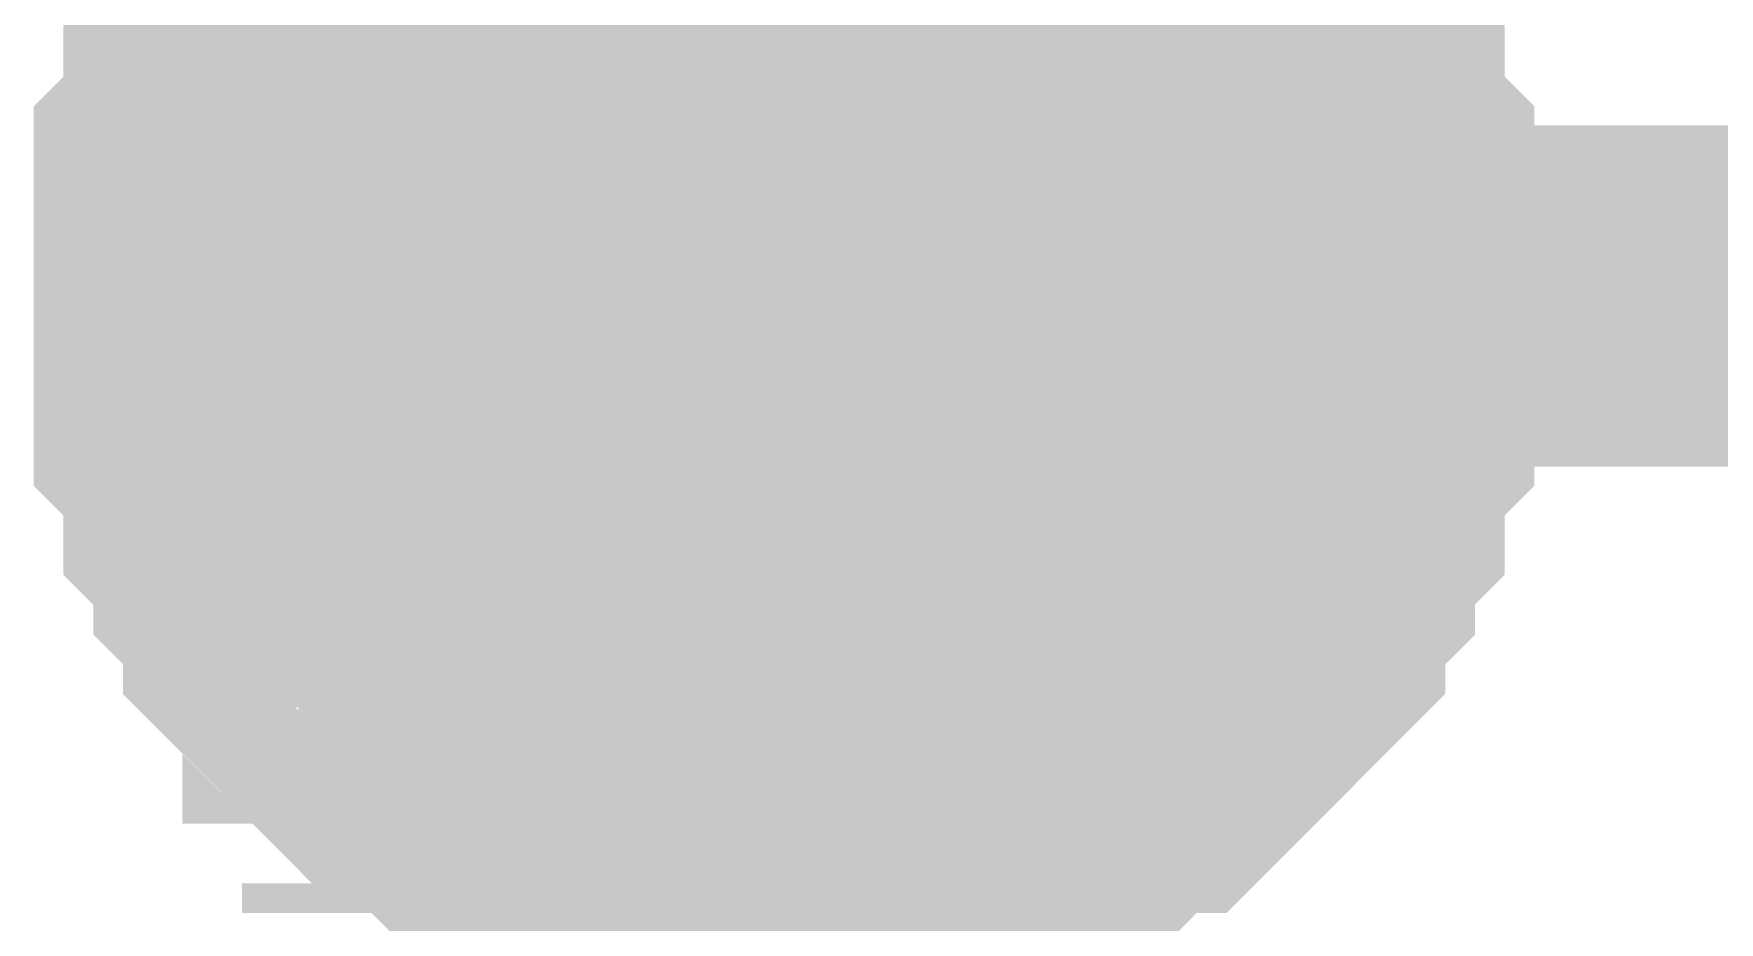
# Model space of a CAD drawing. Header units: inches. Extents: x 0 to 841, y 0 to 594.
# Drawn here: x 781.846 to 783.328, y 461.935 to 462.715 of the extents above; entities that cross this region are included whole.
import ezdxf

# ---------------------------------------------------------------- set-up
doc = ezdxf.new("R2010")
doc.units = ezdxf.units.IN
doc.layers.add('Sheet', color=255, linetype='Continuous')

msp = doc.modelspace()

# ---------------------------------------------------------------- linework, layer by layer
at = {"layer": 'Sheet'}
for points in [[(782.5188, 452.4769, 0.2997, 0.2997, 0), (782.5188, 452.4769, 0.2997, 0.2997, 0), (782.5188, 462.4849, 0.2997, 0.2997, 0), (782.5188, 467.4758, 0.2997, 0.2997, 0), (782.5188, 472.4929, 0.2997, 0.2997, 0), (782.5188, 477.4838, 0.2997, 0.2997, 0), (790.0184, 477.4838, 0.2997, 0.2997, 0)], [(781.9962, 462.4849, 0.2997, 0.2997, 0), (781.9962, 462.511, 0.2997, 0.2997, 0), (781.9962, 462.5371, 0.2997, 0.2997, 0), (781.9962, 462.5633, 0.2997, 0.2997, 0), (781.9962, 462.5894, 0.2997, 0.2997, 0), (782.0223, 462.6155, 0.2997, 0.2997, 0), (782.0223, 462.6417, 0.2997, 0.2997, 0), (782.0223, 462.6678, 0.2997, 0.2997, 0), (782.0485, 462.6939, 0.2997, 0.2997, 0), (782.0485, 462.6939, 0.2997, 0.2997, 0), (782.0485, 462.72, 0.2997, 0.2997, 0), (782.0746, 462.7462, 0.2997, 0.2997, 0), (782.0746, 462.7723, 0.2997, 0.2997, 0), (782.1007, 462.7984, 0.2997, 0.2997, 0), (782.1269, 462.7984, 0.2997, 0.2997, 0), (782.1269, 462.8246, 0.2997, 0.2997, 0), (782.153, 462.8507, 0.2997, 0.2997, 0), (782.1791, 462.8507, 0.2997, 0.2997, 0), (782.1791, 462.8768, 0.2997, 0.2997, 0)], [(781.9962, 462.4849, 0.2997, 0.2997, 0), (781.9962, 462.511, 0.2997, 0.2997, 0), (781.9962, 462.5371, 0.2997, 0.2997, 0), (781.9962, 462.5633, 0.2997, 0.2997, 0), (781.9962, 462.5894, 0.2997, 0.2997, 0), (782.0223, 462.6155, 0.2997, 0.2997, 0), (782.0223, 462.6417, 0.2997, 0.2997, 0), (782.0223, 462.6678, 0.2997, 0.2997, 0), (782.0485, 462.6939, 0.2997, 0.2997, 0), (782.0485, 462.6939, 0.2997, 0.2997, 0), (782.0485, 462.72, 0.2997, 0.2997, 0), (782.0746, 462.7462, 0.2997, 0.2997, 0), (782.0746, 462.7723, 0.2997, 0.2997, 0), (782.1007, 462.7984, 0.2997, 0.2997, 0), (782.1269, 462.7984, 0.2997, 0.2997, 0), (782.1269, 462.8246, 0.2997, 0.2997, 0), (782.153, 462.8507, 0.2997, 0.2997, 0), (782.1791, 462.8507, 0.2997, 0.2997, 0), (782.1791, 462.8768, 0.2997, 0.2997, 0)], [(781.9962, 462.4849, 0.2997, 0.2997, 0), (781.9962, 462.511, 0.2997, 0.2997, 0), (781.9962, 462.5371, 0.2997, 0.2997, 0), (781.9962, 462.5633, 0.2997, 0.2997, 0), (781.9962, 462.5894, 0.2997, 0.2997, 0), (782.0223, 462.6155, 0.2997, 0.2997, 0), (782.0223, 462.6417, 0.2997, 0.2997, 0), (782.0223, 462.6678, 0.2997, 0.2997, 0), (782.0485, 462.6939, 0.2997, 0.2997, 0), (782.0485, 462.6939, 0.2997, 0.2997, 0), (782.0485, 462.72, 0.2997, 0.2997, 0), (782.0746, 462.7462, 0.2997, 0.2997, 0), (782.0746, 462.7723, 0.2997, 0.2997, 0), (782.1007, 462.7984, 0.2997, 0.2997, 0), (782.1269, 462.7984, 0.2997, 0.2997, 0), (782.1269, 462.8246, 0.2997, 0.2997, 0), (782.153, 462.8507, 0.2997, 0.2997, 0), (782.1791, 462.8507, 0.2997, 0.2997, 0), (782.1791, 462.8768, 0.2997, 0.2997, 0)], [(781.9962, 462.4849, 0.2997, 0.2997, 0), (781.9962, 462.511, 0.2997, 0.2997, 0), (781.9962, 462.5371, 0.2997, 0.2997, 0), (781.9962, 462.5633, 0.2997, 0.2997, 0), (781.9962, 462.5894, 0.2997, 0.2997, 0), (782.0223, 462.6155, 0.2997, 0.2997, 0), (782.0223, 462.6417, 0.2997, 0.2997, 0), (782.0223, 462.6678, 0.2997, 0.2997, 0), (782.0485, 462.6939, 0.2997, 0.2997, 0), (782.0485, 462.6939, 0.2997, 0.2997, 0), (782.0485, 462.72, 0.2997, 0.2997, 0), (782.0746, 462.7462, 0.2997, 0.2997, 0), (782.0746, 462.7723, 0.2997, 0.2997, 0), (782.1007, 462.7984, 0.2997, 0.2997, 0), (782.1269, 462.7984, 0.2997, 0.2997, 0), (782.1269, 462.8246, 0.2997, 0.2997, 0), (782.153, 462.8507, 0.2997, 0.2997, 0), (782.1791, 462.8507, 0.2997, 0.2997, 0), (782.1791, 462.8768, 0.2997, 0.2997, 0)], [(782.8324, 462.8768, 0.2997, 0.2997, 0), (782.8585, 462.8507, 0.2997, 0.2997, 0), (782.8585, 462.8507, 0.2997, 0.2997, 0), (782.8847, 462.8246, 0.2997, 0.2997, 0), (782.9108, 462.7984, 0.2997, 0.2997, 0), (782.9108, 462.7984, 0.2997, 0.2997, 0), (782.9369, 462.7723, 0.2997, 0.2997, 0), (782.9369, 462.7462, 0.2997, 0.2997, 0), (782.9631, 462.72, 0.2997, 0.2997, 0), (782.9631, 462.6939, 0.2997, 0.2997, 0), (782.9631, 462.6939, 0.2997, 0.2997, 0), (782.9892, 462.6678, 0.2997, 0.2997, 0), (782.9892, 462.6417, 0.2997, 0.2997, 0), (782.9892, 462.6155, 0.2997, 0.2997, 0), (783.0153, 462.5894, 0.2997, 0.2997, 0), (783.0153, 462.5633, 0.2997, 0.2997, 0), (783.0153, 462.5371, 0.2997, 0.2997, 0), (783.0153, 462.511, 0.2997, 0.2997, 0), (783.0153, 462.4849, 0.2997, 0.2997, 0)], [(782.8324, 462.8768, 0.2997, 0.2997, 0), (782.8585, 462.8507, 0.2997, 0.2997, 0), (782.8585, 462.8507, 0.2997, 0.2997, 0), (782.8847, 462.8246, 0.2997, 0.2997, 0), (782.9108, 462.7984, 0.2997, 0.2997, 0), (782.9108, 462.7984, 0.2997, 0.2997, 0), (782.9369, 462.7723, 0.2997, 0.2997, 0), (782.9369, 462.7462, 0.2997, 0.2997, 0), (782.9631, 462.72, 0.2997, 0.2997, 0), (782.9631, 462.6939, 0.2997, 0.2997, 0), (782.9631, 462.6939, 0.2997, 0.2997, 0), (782.9892, 462.6678, 0.2997, 0.2997, 0), (782.9892, 462.6417, 0.2997, 0.2997, 0), (782.9892, 462.6155, 0.2997, 0.2997, 0), (783.0153, 462.5894, 0.2997, 0.2997, 0), (783.0153, 462.5633, 0.2997, 0.2997, 0), (783.0153, 462.5371, 0.2997, 0.2997, 0), (783.0153, 462.511, 0.2997, 0.2997, 0), (783.0153, 462.4849, 0.2997, 0.2997, 0)], [(782.8324, 462.8768, 0.2997, 0.2997, 0), (782.8585, 462.8507, 0.2997, 0.2997, 0), (782.8585, 462.8507, 0.2997, 0.2997, 0), (782.8847, 462.8246, 0.2997, 0.2997, 0), (782.9108, 462.7984, 0.2997, 0.2997, 0), (782.9108, 462.7984, 0.2997, 0.2997, 0), (782.9369, 462.7723, 0.2997, 0.2997, 0), (782.9369, 462.7462, 0.2997, 0.2997, 0), (782.9631, 462.72, 0.2997, 0.2997, 0), (782.9631, 462.6939, 0.2997, 0.2997, 0), (782.9631, 462.6939, 0.2997, 0.2997, 0), (782.9892, 462.6678, 0.2997, 0.2997, 0), (782.9892, 462.6417, 0.2997, 0.2997, 0), (782.9892, 462.6155, 0.2997, 0.2997, 0), (783.0153, 462.5894, 0.2997, 0.2997, 0), (783.0153, 462.5633, 0.2997, 0.2997, 0), (783.0153, 462.5371, 0.2997, 0.2997, 0), (783.0153, 462.511, 0.2997, 0.2997, 0), (783.0153, 462.4849, 0.2997, 0.2997, 0)], [(782.8324, 462.8768, 0.2997, 0.2997, 0), (782.8585, 462.8507, 0.2997, 0.2997, 0), (782.8585, 462.8507, 0.2997, 0.2997, 0), (782.8847, 462.8246, 0.2997, 0.2997, 0), (782.9108, 462.7984, 0.2997, 0.2997, 0), (782.9108, 462.7984, 0.2997, 0.2997, 0), (782.9369, 462.7723, 0.2997, 0.2997, 0), (782.9369, 462.7462, 0.2997, 0.2997, 0), (782.9631, 462.72, 0.2997, 0.2997, 0), (782.9631, 462.6939, 0.2997, 0.2997, 0), (782.9631, 462.6939, 0.2997, 0.2997, 0), (782.9892, 462.6678, 0.2997, 0.2997, 0), (782.9892, 462.6417, 0.2997, 0.2997, 0), (782.9892, 462.6155, 0.2997, 0.2997, 0), (783.0153, 462.5894, 0.2997, 0.2997, 0), (783.0153, 462.5633, 0.2997, 0.2997, 0), (783.0153, 462.5371, 0.2997, 0.2997, 0), (783.0153, 462.511, 0.2997, 0.2997, 0), (783.0153, 462.4849, 0.2997, 0.2997, 0)], [(781.9962, 462.4849, 0.0991, 0.0991, 0), (781.9962, 462.511, 0.0991, 0.0991, 0), (781.9962, 462.5371, 0.0991, 0.0991, 0), (781.9962, 462.5633, 0.0991, 0.0991, 0), (781.9962, 462.5894, 0.0991, 0.0991, 0), (782.0223, 462.6155, 0.0991, 0.0991, 0), (782.0223, 462.6417, 0.0991, 0.0991, 0), (782.0223, 462.6678, 0.0991, 0.0991, 0), (782.0485, 462.6939, 0.0991, 0.0991, 0), (782.0485, 462.6939, 0.0991, 0.0991, 0), (782.0485, 462.72, 0.0991, 0.0991, 0), (782.0746, 462.7462, 0.0991, 0.0991, 0), (782.0746, 462.7723, 0.0991, 0.0991, 0)], [(781.9962, 462.4849, 0.0991, 0.0991, 0), (781.9962, 462.511, 0.0991, 0.0991, 0), (781.9962, 462.5371, 0.0991, 0.0991, 0), (781.9962, 462.5633, 0.0991, 0.0991, 0), (781.9962, 462.5894, 0.0991, 0.0991, 0), (782.0223, 462.6155, 0.0991, 0.0991, 0), (782.0223, 462.6417, 0.0991, 0.0991, 0), (782.0223, 462.6678, 0.0991, 0.0991, 0), (782.0485, 462.6939, 0.0991, 0.0991, 0), (782.0485, 462.6939, 0.0991, 0.0991, 0), (782.0485, 462.72, 0.0991, 0.0991, 0), (782.0746, 462.7462, 0.0991, 0.0991, 0), (782.0746, 462.7723, 0.0991, 0.0991, 0)], [(781.9962, 462.4849, 0.0991, 0.0991, 0), (781.9962, 462.511, 0.0991, 0.0991, 0), (781.9962, 462.5371, 0.0991, 0.0991, 0), (781.9962, 462.5633, 0.0991, 0.0991, 0), (781.9962, 462.5894, 0.0991, 0.0991, 0), (782.0223, 462.6155, 0.0991, 0.0991, 0), (782.0223, 462.6417, 0.0991, 0.0991, 0), (782.0223, 462.6678, 0.0991, 0.0991, 0), (782.0485, 462.6939, 0.0991, 0.0991, 0), (782.0485, 462.6939, 0.0991, 0.0991, 0), (782.0485, 462.72, 0.0991, 0.0991, 0), (782.0746, 462.7462, 0.0991, 0.0991, 0), (782.0746, 462.7723, 0.0991, 0.0991, 0)], [(781.9962, 462.4849, 0.0991, 0.0991, 0), (781.9962, 462.511, 0.0991, 0.0991, 0), (781.9962, 462.5371, 0.0991, 0.0991, 0), (781.9962, 462.5633, 0.0991, 0.0991, 0), (781.9962, 462.5894, 0.0991, 0.0991, 0), (782.0223, 462.6155, 0.0991, 0.0991, 0), (782.0223, 462.6417, 0.0991, 0.0991, 0), (782.0223, 462.6678, 0.0991, 0.0991, 0), (782.0485, 462.6939, 0.0991, 0.0991, 0), (782.0485, 462.6939, 0.0991, 0.0991, 0), (782.0485, 462.72, 0.0991, 0.0991, 0), (782.0746, 462.7462, 0.0991, 0.0991, 0), (782.0746, 462.7723, 0.0991, 0.0991, 0)], [(782.9369, 462.7723, 0.0991, 0.0991, 0), (782.9369, 462.7462, 0.0991, 0.0991, 0), (782.9631, 462.72, 0.0991, 0.0991, 0), (782.9631, 462.6939, 0.0991, 0.0991, 0), (782.9631, 462.6939, 0.0991, 0.0991, 0), (782.9892, 462.6678, 0.0991, 0.0991, 0), (782.9892, 462.6417, 0.0991, 0.0991, 0), (782.9892, 462.6155, 0.0991, 0.0991, 0), (783.0153, 462.5894, 0.0991, 0.0991, 0), (783.0153, 462.5633, 0.0991, 0.0991, 0), (783.0153, 462.5371, 0.0991, 0.0991, 0), (783.0153, 462.511, 0.0991, 0.0991, 0), (783.0153, 462.4849, 0.0991, 0.0991, 0)], [(782.9369, 462.7723, 0.0991, 0.0991, 0), (782.9369, 462.7462, 0.0991, 0.0991, 0), (782.9631, 462.72, 0.0991, 0.0991, 0), (782.9631, 462.6939, 0.0991, 0.0991, 0), (782.9631, 462.6939, 0.0991, 0.0991, 0), (782.9892, 462.6678, 0.0991, 0.0991, 0), (782.9892, 462.6417, 0.0991, 0.0991, 0), (782.9892, 462.6155, 0.0991, 0.0991, 0), (783.0153, 462.5894, 0.0991, 0.0991, 0), (783.0153, 462.5633, 0.0991, 0.0991, 0), (783.0153, 462.5371, 0.0991, 0.0991, 0), (783.0153, 462.511, 0.0991, 0.0991, 0), (783.0153, 462.4849, 0.0991, 0.0991, 0)], [(782.9369, 462.7723, 0.0991, 0.0991, 0), (782.9369, 462.7462, 0.0991, 0.0991, 0), (782.9631, 462.72, 0.0991, 0.0991, 0), (782.9631, 462.6939, 0.0991, 0.0991, 0), (782.9631, 462.6939, 0.0991, 0.0991, 0), (782.9892, 462.6678, 0.0991, 0.0991, 0), (782.9892, 462.6417, 0.0991, 0.0991, 0), (782.9892, 462.6155, 0.0991, 0.0991, 0), (783.0153, 462.5894, 0.0991, 0.0991, 0), (783.0153, 462.5633, 0.0991, 0.0991, 0), (783.0153, 462.5371, 0.0991, 0.0991, 0), (783.0153, 462.511, 0.0991, 0.0991, 0), (783.0153, 462.4849, 0.0991, 0.0991, 0)], [(782.9369, 462.7723, 0.0991, 0.0991, 0), (782.9369, 462.7462, 0.0991, 0.0991, 0), (782.9631, 462.72, 0.0991, 0.0991, 0), (782.9631, 462.6939, 0.0991, 0.0991, 0), (782.9631, 462.6939, 0.0991, 0.0991, 0), (782.9892, 462.6678, 0.0991, 0.0991, 0), (782.9892, 462.6417, 0.0991, 0.0991, 0), (782.9892, 462.6155, 0.0991, 0.0991, 0), (783.0153, 462.5894, 0.0991, 0.0991, 0), (783.0153, 462.5633, 0.0991, 0.0991, 0), (783.0153, 462.5371, 0.0991, 0.0991, 0), (783.0153, 462.511, 0.0991, 0.0991, 0), (783.0153, 462.4849, 0.0991, 0.0991, 0)], [(782.5188, 461.9884, 0.2997, 0.2997, 0), (782.4927, 461.9884, 0.2997, 0.2997, 0), (782.4666, 461.9884, 0.2997, 0.2997, 0), (782.4404, 461.9884, 0.2997, 0.2997, 0), (782.4143, 461.9884, 0.2997, 0.2997, 0), (782.3882, 462.0145, 0.2997, 0.2997, 0), (782.362, 462.0145, 0.2997, 0.2997, 0), (782.3359, 462.0145, 0.2997, 0.2997, 0), (782.3098, 462.0145, 0.2997, 0.2997, 0), (782.2836, 462.0406, 0.2997, 0.2997, 0), (782.2575, 462.0406, 0.2997, 0.2997, 0), (782.2575, 462.0668, 0.2997, 0.2997, 0), (782.2314, 462.0668, 0.2997, 0.2997, 0), (782.2053, 462.0929, 0.2997, 0.2997, 0), (782.1791, 462.0929, 0.2997, 0.2997, 0), (782.1791, 462.119, 0.2997, 0.2997, 0), (782.153, 462.119, 0.2997, 0.2997, 0), (782.1269, 462.1452, 0.2997, 0.2997, 0), (782.1269, 462.1713, 0.2997, 0.2997, 0), (782.1007, 462.1713, 0.2997, 0.2997, 0), (782.0746, 462.1974, 0.2997, 0.2997, 0), (782.0746, 462.2236, 0.2997, 0.2997, 0), (782.0485, 462.2497, 0.2997, 0.2997, 0), (782.0485, 462.2758, 0.2997, 0.2997, 0), (782.0485, 462.2758, 0.2997, 0.2997, 0), (782.0223, 462.302, 0.2997, 0.2997, 0), (782.0223, 462.3281, 0.2997, 0.2997, 0), (782.0223, 462.3542, 0.2997, 0.2997, 0), (781.9962, 462.3803, 0.2997, 0.2997, 0), (781.9962, 462.4065, 0.2997, 0.2997, 0), (781.9962, 462.4326, 0.2997, 0.2997, 0), (781.9962, 462.4587, 0.2997, 0.2997, 0), (781.9962, 462.4849, 0.2997, 0.2997, 0)], [(781.9962, 462.4849, 0.2997, 0.2997, 0), (781.9962, 462.4849, 0.2997, 0.2997, 0)], [(782.5188, 461.9884, 0.2997, 0.2997, 0), (782.4927, 461.9884, 0.2997, 0.2997, 0), (782.4666, 461.9884, 0.2997, 0.2997, 0), (782.4404, 461.9884, 0.2997, 0.2997, 0), (782.4143, 461.9884, 0.2997, 0.2997, 0), (782.3882, 462.0145, 0.2997, 0.2997, 0), (782.362, 462.0145, 0.2997, 0.2997, 0), (782.3359, 462.0145, 0.2997, 0.2997, 0), (782.3098, 462.0145, 0.2997, 0.2997, 0), (782.2836, 462.0406, 0.2997, 0.2997, 0), (782.2575, 462.0406, 0.2997, 0.2997, 0), (782.2575, 462.0668, 0.2997, 0.2997, 0), (782.2314, 462.0668, 0.2997, 0.2997, 0), (782.2053, 462.0929, 0.2997, 0.2997, 0), (782.1791, 462.0929, 0.2997, 0.2997, 0), (782.1791, 462.119, 0.2997, 0.2997, 0), (782.153, 462.119, 0.2997, 0.2997, 0), (782.1269, 462.1452, 0.2997, 0.2997, 0), (782.1269, 462.1713, 0.2997, 0.2997, 0), (782.1007, 462.1713, 0.2997, 0.2997, 0), (782.0746, 462.1974, 0.2997, 0.2997, 0), (782.0746, 462.2236, 0.2997, 0.2997, 0), (782.0485, 462.2497, 0.2997, 0.2997, 0), (782.0485, 462.2758, 0.2997, 0.2997, 0), (782.0485, 462.2758, 0.2997, 0.2997, 0), (782.0223, 462.302, 0.2997, 0.2997, 0), (782.0223, 462.3281, 0.2997, 0.2997, 0), (782.0223, 462.3542, 0.2997, 0.2997, 0), (781.9962, 462.3803, 0.2997, 0.2997, 0), (781.9962, 462.4065, 0.2997, 0.2997, 0), (781.9962, 462.4326, 0.2997, 0.2997, 0), (781.9962, 462.4587, 0.2997, 0.2997, 0), (781.9962, 462.4849, 0.2997, 0.2997, 0)], [(781.9962, 462.4849, 0.2997, 0.2997, 0), (781.9962, 462.4849, 0.2997, 0.2997, 0)], [(782.5188, 461.9884, 0.2997, 0.2997, 0), (782.4927, 461.9884, 0.2997, 0.2997, 0), (782.4666, 461.9884, 0.2997, 0.2997, 0), (782.4404, 461.9884, 0.2997, 0.2997, 0), (782.4143, 461.9884, 0.2997, 0.2997, 0), (782.3882, 462.0145, 0.2997, 0.2997, 0), (782.362, 462.0145, 0.2997, 0.2997, 0), (782.3359, 462.0145, 0.2997, 0.2997, 0), (782.3098, 462.0145, 0.2997, 0.2997, 0), (782.2836, 462.0406, 0.2997, 0.2997, 0), (782.2575, 462.0406, 0.2997, 0.2997, 0), (782.2575, 462.0668, 0.2997, 0.2997, 0), (782.2314, 462.0668, 0.2997, 0.2997, 0), (782.2053, 462.0929, 0.2997, 0.2997, 0), (782.1791, 462.0929, 0.2997, 0.2997, 0), (782.1791, 462.119, 0.2997, 0.2997, 0), (782.153, 462.119, 0.2997, 0.2997, 0), (782.1269, 462.1452, 0.2997, 0.2997, 0), (782.1269, 462.1713, 0.2997, 0.2997, 0), (782.1007, 462.1713, 0.2997, 0.2997, 0), (782.0746, 462.1974, 0.2997, 0.2997, 0), (782.0746, 462.2236, 0.2997, 0.2997, 0), (782.0485, 462.2497, 0.2997, 0.2997, 0), (782.0485, 462.2758, 0.2997, 0.2997, 0), (782.0485, 462.2758, 0.2997, 0.2997, 0), (782.0223, 462.302, 0.2997, 0.2997, 0), (782.0223, 462.3281, 0.2997, 0.2997, 0), (782.0223, 462.3542, 0.2997, 0.2997, 0), (781.9962, 462.3803, 0.2997, 0.2997, 0), (781.9962, 462.4065, 0.2997, 0.2997, 0), (781.9962, 462.4326, 0.2997, 0.2997, 0), (781.9962, 462.4587, 0.2997, 0.2997, 0), (781.9962, 462.4849, 0.2997, 0.2997, 0)], [(781.9962, 462.4849, 0.2997, 0.2997, 0), (781.9962, 462.4849, 0.2997, 0.2997, 0)], [(782.5188, 461.9884, 0.2997, 0.2997, 0), (782.4927, 461.9884, 0.2997, 0.2997, 0), (782.4666, 461.9884, 0.2997, 0.2997, 0), (782.4404, 461.9884, 0.2997, 0.2997, 0), (782.4143, 461.9884, 0.2997, 0.2997, 0), (782.3882, 462.0145, 0.2997, 0.2997, 0), (782.362, 462.0145, 0.2997, 0.2997, 0), (782.3359, 462.0145, 0.2997, 0.2997, 0), (782.3098, 462.0145, 0.2997, 0.2997, 0), (782.2836, 462.0406, 0.2997, 0.2997, 0), (782.2575, 462.0406, 0.2997, 0.2997, 0), (782.2575, 462.0668, 0.2997, 0.2997, 0), (782.2314, 462.0668, 0.2997, 0.2997, 0), (782.2053, 462.0929, 0.2997, 0.2997, 0), (782.1791, 462.0929, 0.2997, 0.2997, 0), (782.1791, 462.119, 0.2997, 0.2997, 0), (782.153, 462.119, 0.2997, 0.2997, 0), (782.1269, 462.1452, 0.2997, 0.2997, 0), (782.1269, 462.1713, 0.2997, 0.2997, 0), (782.1007, 462.1713, 0.2997, 0.2997, 0), (782.0746, 462.1974, 0.2997, 0.2997, 0), (782.0746, 462.2236, 0.2997, 0.2997, 0), (782.0485, 462.2497, 0.2997, 0.2997, 0), (782.0485, 462.2758, 0.2997, 0.2997, 0), (782.0485, 462.2758, 0.2997, 0.2997, 0), (782.0223, 462.302, 0.2997, 0.2997, 0), (782.0223, 462.3281, 0.2997, 0.2997, 0), (782.0223, 462.3542, 0.2997, 0.2997, 0), (781.9962, 462.3803, 0.2997, 0.2997, 0), (781.9962, 462.4065, 0.2997, 0.2997, 0), (781.9962, 462.4326, 0.2997, 0.2997, 0), (781.9962, 462.4587, 0.2997, 0.2997, 0), (781.9962, 462.4849, 0.2997, 0.2997, 0)], [(781.9962, 462.4849, 0.2997, 0.2997, 0), (781.9962, 462.4849, 0.2997, 0.2997, 0)], [(790.0184, 462.4849, 0.2997, 0.2997, 0), (782.5188, 462.4849, 0.2997, 0.2997, 0)], [(783.0153, 462.4849, 0.2997, 0.2997, 0), (783.0153, 462.4587, 0.2997, 0.2997, 0), (783.0153, 462.4326, 0.2997, 0.2997, 0), (783.0153, 462.4065, 0.2997, 0.2997, 0), (783.0153, 462.3803, 0.2997, 0.2997, 0), (782.9892, 462.3542, 0.2997, 0.2997, 0), (782.9892, 462.3281, 0.2997, 0.2997, 0), (782.9892, 462.302, 0.2997, 0.2997, 0), (782.9631, 462.2758, 0.2997, 0.2997, 0), (782.9631, 462.2758, 0.2997, 0.2997, 0), (782.9631, 462.2497, 0.2997, 0.2997, 0), (782.9369, 462.2236, 0.2997, 0.2997, 0), (782.9369, 462.1974, 0.2997, 0.2997, 0), (782.9108, 462.1713, 0.2997, 0.2997, 0), (782.9108, 462.1713, 0.2997, 0.2997, 0), (782.8847, 462.1452, 0.2997, 0.2997, 0), (782.8585, 462.119, 0.2997, 0.2997, 0), (782.8585, 462.119, 0.2997, 0.2997, 0), (782.8324, 462.0929, 0.2997, 0.2997, 0), (782.8063, 462.0929, 0.2997, 0.2997, 0), (782.7801, 462.0668, 0.2997, 0.2997, 0), (782.7801, 462.0668, 0.2997, 0.2997, 0), (782.754, 462.0406, 0.2997, 0.2997, 0), (782.7279, 462.0406, 0.2997, 0.2997, 0), (782.7017, 462.0145, 0.2997, 0.2997, 0), (782.6756, 462.0145, 0.2997, 0.2997, 0), (782.6495, 462.0145, 0.2997, 0.2997, 0), (782.6495, 462.0145, 0.2997, 0.2997, 0), (782.6234, 461.9884, 0.2997, 0.2997, 0), (782.5972, 461.9884, 0.2997, 0.2997, 0), (782.5711, 461.9884, 0.2997, 0.2997, 0), (782.545, 461.9884, 0.2997, 0.2997, 0), (782.5188, 461.9884, 0.2997, 0.2997, 0)], [(783.0153, 462.4849, 0.2997, 0.2997, 0), (783.0153, 462.4587, 0.2997, 0.2997, 0), (783.0153, 462.4326, 0.2997, 0.2997, 0), (783.0153, 462.4065, 0.2997, 0.2997, 0), (783.0153, 462.3803, 0.2997, 0.2997, 0), (782.9892, 462.3542, 0.2997, 0.2997, 0), (782.9892, 462.3281, 0.2997, 0.2997, 0), (782.9892, 462.302, 0.2997, 0.2997, 0), (782.9631, 462.2758, 0.2997, 0.2997, 0), (782.9631, 462.2758, 0.2997, 0.2997, 0), (782.9631, 462.2497, 0.2997, 0.2997, 0), (782.9369, 462.2236, 0.2997, 0.2997, 0), (782.9369, 462.1974, 0.2997, 0.2997, 0), (782.9108, 462.1713, 0.2997, 0.2997, 0), (782.9108, 462.1713, 0.2997, 0.2997, 0), (782.8847, 462.1452, 0.2997, 0.2997, 0), (782.8585, 462.119, 0.2997, 0.2997, 0), (782.8585, 462.119, 0.2997, 0.2997, 0), (782.8324, 462.0929, 0.2997, 0.2997, 0), (782.8063, 462.0929, 0.2997, 0.2997, 0), (782.7801, 462.0668, 0.2997, 0.2997, 0), (782.7801, 462.0668, 0.2997, 0.2997, 0), (782.754, 462.0406, 0.2997, 0.2997, 0), (782.7279, 462.0406, 0.2997, 0.2997, 0), (782.7017, 462.0145, 0.2997, 0.2997, 0), (782.6756, 462.0145, 0.2997, 0.2997, 0), (782.6495, 462.0145, 0.2997, 0.2997, 0), (782.6495, 462.0145, 0.2997, 0.2997, 0), (782.6234, 461.9884, 0.2997, 0.2997, 0), (782.5972, 461.9884, 0.2997, 0.2997, 0), (782.5711, 461.9884, 0.2997, 0.2997, 0), (782.545, 461.9884, 0.2997, 0.2997, 0), (782.5188, 461.9884, 0.2997, 0.2997, 0)], [(783.0153, 462.4849, 0.2997, 0.2997, 0), (783.0153, 462.4587, 0.2997, 0.2997, 0), (783.0153, 462.4326, 0.2997, 0.2997, 0), (783.0153, 462.4065, 0.2997, 0.2997, 0), (783.0153, 462.3803, 0.2997, 0.2997, 0), (782.9892, 462.3542, 0.2997, 0.2997, 0), (782.9892, 462.3281, 0.2997, 0.2997, 0), (782.9892, 462.302, 0.2997, 0.2997, 0), (782.9631, 462.2758, 0.2997, 0.2997, 0), (782.9631, 462.2758, 0.2997, 0.2997, 0), (782.9631, 462.2497, 0.2997, 0.2997, 0), (782.9369, 462.2236, 0.2997, 0.2997, 0), (782.9369, 462.1974, 0.2997, 0.2997, 0), (782.9108, 462.1713, 0.2997, 0.2997, 0), (782.9108, 462.1713, 0.2997, 0.2997, 0), (782.8847, 462.1452, 0.2997, 0.2997, 0), (782.8585, 462.119, 0.2997, 0.2997, 0), (782.8585, 462.119, 0.2997, 0.2997, 0), (782.8324, 462.0929, 0.2997, 0.2997, 0), (782.8063, 462.0929, 0.2997, 0.2997, 0), (782.7801, 462.0668, 0.2997, 0.2997, 0), (782.7801, 462.0668, 0.2997, 0.2997, 0), (782.754, 462.0406, 0.2997, 0.2997, 0), (782.7279, 462.0406, 0.2997, 0.2997, 0), (782.7017, 462.0145, 0.2997, 0.2997, 0), (782.6756, 462.0145, 0.2997, 0.2997, 0), (782.6495, 462.0145, 0.2997, 0.2997, 0), (782.6495, 462.0145, 0.2997, 0.2997, 0), (782.6234, 461.9884, 0.2997, 0.2997, 0), (782.5972, 461.9884, 0.2997, 0.2997, 0), (782.5711, 461.9884, 0.2997, 0.2997, 0), (782.545, 461.9884, 0.2997, 0.2997, 0), (782.5188, 461.9884, 0.2997, 0.2997, 0)], [(783.0153, 462.4849, 0.2997, 0.2997, 0), (783.0153, 462.4587, 0.2997, 0.2997, 0), (783.0153, 462.4326, 0.2997, 0.2997, 0), (783.0153, 462.4065, 0.2997, 0.2997, 0), (783.0153, 462.3803, 0.2997, 0.2997, 0), (782.9892, 462.3542, 0.2997, 0.2997, 0), (782.9892, 462.3281, 0.2997, 0.2997, 0), (782.9892, 462.302, 0.2997, 0.2997, 0), (782.9631, 462.2758, 0.2997, 0.2997, 0), (782.9631, 462.2758, 0.2997, 0.2997, 0), (782.9631, 462.2497, 0.2997, 0.2997, 0), (782.9369, 462.2236, 0.2997, 0.2997, 0), (782.9369, 462.1974, 0.2997, 0.2997, 0), (782.9108, 462.1713, 0.2997, 0.2997, 0), (782.9108, 462.1713, 0.2997, 0.2997, 0), (782.8847, 462.1452, 0.2997, 0.2997, 0), (782.8585, 462.119, 0.2997, 0.2997, 0), (782.8585, 462.119, 0.2997, 0.2997, 0), (782.8324, 462.0929, 0.2997, 0.2997, 0), (782.8063, 462.0929, 0.2997, 0.2997, 0), (782.7801, 462.0668, 0.2997, 0.2997, 0), (782.7801, 462.0668, 0.2997, 0.2997, 0), (782.754, 462.0406, 0.2997, 0.2997, 0), (782.7279, 462.0406, 0.2997, 0.2997, 0), (782.7017, 462.0145, 0.2997, 0.2997, 0), (782.6756, 462.0145, 0.2997, 0.2997, 0), (782.6495, 462.0145, 0.2997, 0.2997, 0), (782.6495, 462.0145, 0.2997, 0.2997, 0), (782.6234, 461.9884, 0.2997, 0.2997, 0), (782.5972, 461.9884, 0.2997, 0.2997, 0), (782.5711, 461.9884, 0.2997, 0.2997, 0), (782.545, 461.9884, 0.2997, 0.2997, 0), (782.5188, 461.9884, 0.2997, 0.2997, 0)], [(783.0153, 462.4849, 0.2997, 0.2997, 0), (783.0153, 462.4849, 0.2997, 0.2997, 0), (783.0153, 462.4849, 0.2997, 0.2997, 0), (783.0153, 462.4849, 0.2997, 0.2997, 0), (783.0153, 462.4849, 0.2997, 0.2997, 0), (783.0153, 462.4849, 0.2997, 0.2997, 0), (783.0153, 462.4849, 0.2997, 0.2997, 0), (783.0153, 462.4849, 0.2997, 0.2997, 0), (783.0153, 462.4849, 0.2997, 0.2997, 0), (783.0153, 462.4849, 0.2997, 0.2997, 0), (783.0153, 462.4849, 0.2997, 0.2997, 0), (783.0153, 462.4849, 0.2997, 0.2997, 0), (783.0153, 462.4849, 0.2997, 0.2997, 0), (783.0153, 462.4849, 0.2997, 0.2997, 0), (783.0153, 462.4849, 0.2997, 0.2997, 0), (783.0153, 462.4849, 0.2997, 0.2997, 0), (783.0153, 462.4849, 0.2997, 0.2997, 0), (783.0153, 462.4849, 0.2997, 0.2997, 0), (783.0153, 462.4849, 0.2997, 0.2997, 0), (783.0153, 462.4849, 0.2997, 0.2997, 0), (783.0153, 462.4849, 0.2997, 0.2997, 0), (783.0153, 462.4849, 0.2997, 0.2997, 0), (783.0153, 462.4849, 0.2997, 0.2997, 0), (783.0153, 462.4849, 0.2997, 0.2997, 0), (783.0153, 462.4849, 0.2997, 0.2997, 0), (783.0153, 462.4849, 0.2997, 0.2997, 0), (783.0153, 462.4849, 0.2997, 0.2997, 0), (783.0153, 462.4849, 0.2997, 0.2997, 0), (783.0153, 462.4849, 0.2997, 0.2997, 0), (783.0153, 462.4849, 0.2997, 0.2997, 0), (783.0153, 462.4849, 0.2997, 0.2997, 0), (783.0153, 462.4849, 0.2997, 0.2997, 0), (783.0153, 462.4849, 0.2997, 0.2997, 0)], [(783.0153, 462.4849, 0.2997, 0.2997, 0), (783.0153, 462.4849, 0.2997, 0.2997, 0)], [(783.0153, 462.4849, 0.2997, 0.2997, 0), (783.0153, 462.4849, 0.2997, 0.2997, 0), (783.0153, 462.4849, 0.2997, 0.2997, 0), (783.0153, 462.4849, 0.2997, 0.2997, 0), (783.0153, 462.4849, 0.2997, 0.2997, 0), (783.0153, 462.4849, 0.2997, 0.2997, 0), (783.0153, 462.4849, 0.2997, 0.2997, 0), (783.0153, 462.4849, 0.2997, 0.2997, 0), (783.0153, 462.4849, 0.2997, 0.2997, 0), (783.0153, 462.4849, 0.2997, 0.2997, 0), (783.0153, 462.4849, 0.2997, 0.2997, 0), (783.0153, 462.4849, 0.2997, 0.2997, 0), (783.0153, 462.4849, 0.2997, 0.2997, 0), (783.0153, 462.4849, 0.2997, 0.2997, 0), (783.0153, 462.4849, 0.2997, 0.2997, 0), (783.0153, 462.4849, 0.2997, 0.2997, 0), (783.0153, 462.4849, 0.2997, 0.2997, 0), (783.0153, 462.4849, 0.2997, 0.2997, 0), (783.0153, 462.4849, 0.2997, 0.2997, 0), (783.0153, 462.4849, 0.2997, 0.2997, 0), (783.0153, 462.4849, 0.2997, 0.2997, 0), (783.0153, 462.4849, 0.2997, 0.2997, 0), (783.0153, 462.4849, 0.2997, 0.2997, 0), (783.0153, 462.4849, 0.2997, 0.2997, 0), (783.0153, 462.4849, 0.2997, 0.2997, 0), (783.0153, 462.4849, 0.2997, 0.2997, 0), (783.0153, 462.4849, 0.2997, 0.2997, 0), (783.0153, 462.4849, 0.2997, 0.2997, 0), (783.0153, 462.4849, 0.2997, 0.2997, 0), (783.0153, 462.4849, 0.2997, 0.2997, 0), (783.0153, 462.4849, 0.2997, 0.2997, 0), (783.0153, 462.4849, 0.2997, 0.2997, 0), (783.0153, 462.4849, 0.2997, 0.2997, 0)], [(783.0153, 462.4849, 0.2997, 0.2997, 0), (783.0153, 462.4849, 0.2997, 0.2997, 0)], [(783.0153, 462.4849, 0.2997, 0.2997, 0), (783.0153, 462.4849, 0.2997, 0.2997, 0), (783.0153, 462.4849, 0.2997, 0.2997, 0), (783.0153, 462.4849, 0.2997, 0.2997, 0), (783.0153, 462.4849, 0.2997, 0.2997, 0), (783.0153, 462.4849, 0.2997, 0.2997, 0), (783.0153, 462.4849, 0.2997, 0.2997, 0), (783.0153, 462.4849, 0.2997, 0.2997, 0), (783.0153, 462.4849, 0.2997, 0.2997, 0), (783.0153, 462.4849, 0.2997, 0.2997, 0), (783.0153, 462.4849, 0.2997, 0.2997, 0), (783.0153, 462.4849, 0.2997, 0.2997, 0), (783.0153, 462.4849, 0.2997, 0.2997, 0), (783.0153, 462.4849, 0.2997, 0.2997, 0), (783.0153, 462.4849, 0.2997, 0.2997, 0), (783.0153, 462.4849, 0.2997, 0.2997, 0), (783.0153, 462.4849, 0.2997, 0.2997, 0), (783.0153, 462.4849, 0.2997, 0.2997, 0), (783.0153, 462.4849, 0.2997, 0.2997, 0), (783.0153, 462.4849, 0.2997, 0.2997, 0), (783.0153, 462.4849, 0.2997, 0.2997, 0), (783.0153, 462.4849, 0.2997, 0.2997, 0), (783.0153, 462.4849, 0.2997, 0.2997, 0), (783.0153, 462.4849, 0.2997, 0.2997, 0), (783.0153, 462.4849, 0.2997, 0.2997, 0), (783.0153, 462.4849, 0.2997, 0.2997, 0), (783.0153, 462.4849, 0.2997, 0.2997, 0), (783.0153, 462.4849, 0.2997, 0.2997, 0), (783.0153, 462.4849, 0.2997, 0.2997, 0), (783.0153, 462.4849, 0.2997, 0.2997, 0), (783.0153, 462.4849, 0.2997, 0.2997, 0), (783.0153, 462.4849, 0.2997, 0.2997, 0), (783.0153, 462.4849, 0.2997, 0.2997, 0)], [(783.0153, 462.4849, 0.2997, 0.2997, 0), (783.0153, 462.4849, 0.2997, 0.2997, 0)], [(783.0153, 462.4849, 0.2997, 0.2997, 0), (783.0153, 462.4849, 0.2997, 0.2997, 0), (783.0153, 462.4849, 0.2997, 0.2997, 0), (783.0153, 462.4849, 0.2997, 0.2997, 0), (783.0153, 462.4849, 0.2997, 0.2997, 0), (783.0153, 462.4849, 0.2997, 0.2997, 0), (783.0153, 462.4849, 0.2997, 0.2997, 0), (783.0153, 462.4849, 0.2997, 0.2997, 0), (783.0153, 462.4849, 0.2997, 0.2997, 0), (783.0153, 462.4849, 0.2997, 0.2997, 0), (783.0153, 462.4849, 0.2997, 0.2997, 0), (783.0153, 462.4849, 0.2997, 0.2997, 0), (783.0153, 462.4849, 0.2997, 0.2997, 0), (783.0153, 462.4849, 0.2997, 0.2997, 0), (783.0153, 462.4849, 0.2997, 0.2997, 0), (783.0153, 462.4849, 0.2997, 0.2997, 0), (783.0153, 462.4849, 0.2997, 0.2997, 0), (783.0153, 462.4849, 0.2997, 0.2997, 0), (783.0153, 462.4849, 0.2997, 0.2997, 0), (783.0153, 462.4849, 0.2997, 0.2997, 0), (783.0153, 462.4849, 0.2997, 0.2997, 0), (783.0153, 462.4849, 0.2997, 0.2997, 0), (783.0153, 462.4849, 0.2997, 0.2997, 0), (783.0153, 462.4849, 0.2997, 0.2997, 0), (783.0153, 462.4849, 0.2997, 0.2997, 0), (783.0153, 462.4849, 0.2997, 0.2997, 0), (783.0153, 462.4849, 0.2997, 0.2997, 0), (783.0153, 462.4849, 0.2997, 0.2997, 0), (783.0153, 462.4849, 0.2997, 0.2997, 0), (783.0153, 462.4849, 0.2997, 0.2997, 0), (783.0153, 462.4849, 0.2997, 0.2997, 0), (783.0153, 462.4849, 0.2997, 0.2997, 0), (783.0153, 462.4849, 0.2997, 0.2997, 0)], [(783.0153, 462.4849, 0.2997, 0.2997, 0), (783.0153, 462.4849, 0.2997, 0.2997, 0)], [(782.5188, 461.9884, 0.0991, 0.0991, 0), (782.4927, 461.9884, 0.0991, 0.0991, 0), (782.4666, 461.9884, 0.0991, 0.0991, 0), (782.4404, 461.9884, 0.0991, 0.0991, 0), (782.4143, 461.9884, 0.0991, 0.0991, 0), (782.3882, 462.0145, 0.0991, 0.0991, 0), (782.362, 462.0145, 0.0991, 0.0991, 0), (782.3359, 462.0145, 0.0991, 0.0991, 0), (782.3098, 462.0145, 0.0991, 0.0991, 0), (782.2836, 462.0406, 0.0991, 0.0991, 0), (782.2575, 462.0406, 0.0991, 0.0991, 0), (782.2575, 462.0668, 0.0991, 0.0991, 0), (782.2314, 462.0668, 0.0991, 0.0991, 0), (782.2053, 462.0929, 0.0991, 0.0991, 0), (782.1791, 462.0929, 0.0991, 0.0991, 0), (782.1791, 462.119, 0.0991, 0.0991, 0), (782.153, 462.119, 0.0991, 0.0991, 0), (782.1269, 462.1452, 0.0991, 0.0991, 0), (782.1269, 462.1713, 0.0991, 0.0991, 0), (782.1007, 462.1713, 0.0991, 0.0991, 0), (782.0746, 462.1974, 0.0991, 0.0991, 0), (782.0746, 462.2236, 0.0991, 0.0991, 0), (782.0485, 462.2497, 0.0991, 0.0991, 0), (782.0485, 462.2758, 0.0991, 0.0991, 0), (782.0485, 462.2758, 0.0991, 0.0991, 0), (782.0223, 462.302, 0.0991, 0.0991, 0), (782.0223, 462.3281, 0.0991, 0.0991, 0), (782.0223, 462.3542, 0.0991, 0.0991, 0), (781.9962, 462.3803, 0.0991, 0.0991, 0), (781.9962, 462.4065, 0.0991, 0.0991, 0), (781.9962, 462.4326, 0.0991, 0.0991, 0), (781.9962, 462.4587, 0.0991, 0.0991, 0), (781.9962, 462.4849, 0.0991, 0.0991, 0)], [(781.9962, 462.4849, 0.0991, 0.0991, 0), (781.9962, 462.4849, 0.0991, 0.0991, 0)], [(782.5188, 461.9884, 0.0991, 0.0991, 0), (782.4927, 461.9884, 0.0991, 0.0991, 0), (782.4666, 461.9884, 0.0991, 0.0991, 0), (782.4404, 461.9884, 0.0991, 0.0991, 0), (782.4143, 461.9884, 0.0991, 0.0991, 0), (782.3882, 462.0145, 0.0991, 0.0991, 0), (782.362, 462.0145, 0.0991, 0.0991, 0), (782.3359, 462.0145, 0.0991, 0.0991, 0), (782.3098, 462.0145, 0.0991, 0.0991, 0), (782.2836, 462.0406, 0.0991, 0.0991, 0), (782.2575, 462.0406, 0.0991, 0.0991, 0), (782.2575, 462.0668, 0.0991, 0.0991, 0), (782.2314, 462.0668, 0.0991, 0.0991, 0), (782.2053, 462.0929, 0.0991, 0.0991, 0), (782.1791, 462.0929, 0.0991, 0.0991, 0), (782.1791, 462.119, 0.0991, 0.0991, 0), (782.153, 462.119, 0.0991, 0.0991, 0), (782.1269, 462.1452, 0.0991, 0.0991, 0), (782.1269, 462.1713, 0.0991, 0.0991, 0), (782.1007, 462.1713, 0.0991, 0.0991, 0), (782.0746, 462.1974, 0.0991, 0.0991, 0), (782.0746, 462.2236, 0.0991, 0.0991, 0), (782.0485, 462.2497, 0.0991, 0.0991, 0), (782.0485, 462.2758, 0.0991, 0.0991, 0), (782.0485, 462.2758, 0.0991, 0.0991, 0), (782.0223, 462.302, 0.0991, 0.0991, 0), (782.0223, 462.3281, 0.0991, 0.0991, 0), (782.0223, 462.3542, 0.0991, 0.0991, 0), (781.9962, 462.3803, 0.0991, 0.0991, 0), (781.9962, 462.4065, 0.0991, 0.0991, 0), (781.9962, 462.4326, 0.0991, 0.0991, 0), (781.9962, 462.4587, 0.0991, 0.0991, 0), (781.9962, 462.4849, 0.0991, 0.0991, 0)], [(781.9962, 462.4849, 0.0991, 0.0991, 0), (781.9962, 462.4849, 0.0991, 0.0991, 0)], [(782.5188, 461.9884, 0.0991, 0.0991, 0), (782.4927, 461.9884, 0.0991, 0.0991, 0), (782.4666, 461.9884, 0.0991, 0.0991, 0), (782.4404, 461.9884, 0.0991, 0.0991, 0), (782.4143, 461.9884, 0.0991, 0.0991, 0), (782.3882, 462.0145, 0.0991, 0.0991, 0), (782.362, 462.0145, 0.0991, 0.0991, 0), (782.3359, 462.0145, 0.0991, 0.0991, 0), (782.3098, 462.0145, 0.0991, 0.0991, 0), (782.2836, 462.0406, 0.0991, 0.0991, 0), (782.2575, 462.0406, 0.0991, 0.0991, 0), (782.2575, 462.0668, 0.0991, 0.0991, 0), (782.2314, 462.0668, 0.0991, 0.0991, 0), (782.2053, 462.0929, 0.0991, 0.0991, 0), (782.1791, 462.0929, 0.0991, 0.0991, 0), (782.1791, 462.119, 0.0991, 0.0991, 0), (782.153, 462.119, 0.0991, 0.0991, 0), (782.1269, 462.1452, 0.0991, 0.0991, 0), (782.1269, 462.1713, 0.0991, 0.0991, 0), (782.1007, 462.1713, 0.0991, 0.0991, 0), (782.0746, 462.1974, 0.0991, 0.0991, 0), (782.0746, 462.2236, 0.0991, 0.0991, 0), (782.0485, 462.2497, 0.0991, 0.0991, 0), (782.0485, 462.2758, 0.0991, 0.0991, 0), (782.0485, 462.2758, 0.0991, 0.0991, 0), (782.0223, 462.302, 0.0991, 0.0991, 0), (782.0223, 462.3281, 0.0991, 0.0991, 0), (782.0223, 462.3542, 0.0991, 0.0991, 0), (781.9962, 462.3803, 0.0991, 0.0991, 0), (781.9962, 462.4065, 0.0991, 0.0991, 0), (781.9962, 462.4326, 0.0991, 0.0991, 0), (781.9962, 462.4587, 0.0991, 0.0991, 0), (781.9962, 462.4849, 0.0991, 0.0991, 0)], [(781.9962, 462.4849, 0.0991, 0.0991, 0), (781.9962, 462.4849, 0.0991, 0.0991, 0)], [(782.5188, 461.9884, 0.0991, 0.0991, 0), (782.4927, 461.9884, 0.0991, 0.0991, 0), (782.4666, 461.9884, 0.0991, 0.0991, 0), (782.4404, 461.9884, 0.0991, 0.0991, 0), (782.4143, 461.9884, 0.0991, 0.0991, 0), (782.3882, 462.0145, 0.0991, 0.0991, 0), (782.362, 462.0145, 0.0991, 0.0991, 0), (782.3359, 462.0145, 0.0991, 0.0991, 0), (782.3098, 462.0145, 0.0991, 0.0991, 0), (782.2836, 462.0406, 0.0991, 0.0991, 0), (782.2575, 462.0406, 0.0991, 0.0991, 0), (782.2575, 462.0668, 0.0991, 0.0991, 0), (782.2314, 462.0668, 0.0991, 0.0991, 0), (782.2053, 462.0929, 0.0991, 0.0991, 0), (782.1791, 462.0929, 0.0991, 0.0991, 0), (782.1791, 462.119, 0.0991, 0.0991, 0), (782.153, 462.119, 0.0991, 0.0991, 0), (782.1269, 462.1452, 0.0991, 0.0991, 0), (782.1269, 462.1713, 0.0991, 0.0991, 0), (782.1007, 462.1713, 0.0991, 0.0991, 0), (782.0746, 462.1974, 0.0991, 0.0991, 0), (782.0746, 462.2236, 0.0991, 0.0991, 0), (782.0485, 462.2497, 0.0991, 0.0991, 0), (782.0485, 462.2758, 0.0991, 0.0991, 0), (782.0485, 462.2758, 0.0991, 0.0991, 0), (782.0223, 462.302, 0.0991, 0.0991, 0), (782.0223, 462.3281, 0.0991, 0.0991, 0), (782.0223, 462.3542, 0.0991, 0.0991, 0), (781.9962, 462.3803, 0.0991, 0.0991, 0), (781.9962, 462.4065, 0.0991, 0.0991, 0), (781.9962, 462.4326, 0.0991, 0.0991, 0), (781.9962, 462.4587, 0.0991, 0.0991, 0), (781.9962, 462.4849, 0.0991, 0.0991, 0)], [(781.9962, 462.4849, 0.0991, 0.0991, 0), (781.9962, 462.4849, 0.0991, 0.0991, 0)], [(783.0153, 462.4849, 0.0991, 0.0991, 0), (783.0153, 462.4587, 0.0991, 0.0991, 0), (783.0153, 462.4326, 0.0991, 0.0991, 0), (783.0153, 462.4065, 0.0991, 0.0991, 0), (783.0153, 462.3803, 0.0991, 0.0991, 0), (782.9892, 462.3542, 0.0991, 0.0991, 0), (782.9892, 462.3281, 0.0991, 0.0991, 0), (782.9892, 462.302, 0.0991, 0.0991, 0), (782.9631, 462.2758, 0.0991, 0.0991, 0), (782.9631, 462.2758, 0.0991, 0.0991, 0), (782.9631, 462.2497, 0.0991, 0.0991, 0), (782.9369, 462.2236, 0.0991, 0.0991, 0), (782.9369, 462.1974, 0.0991, 0.0991, 0), (782.9108, 462.1713, 0.0991, 0.0991, 0), (782.9108, 462.1713, 0.0991, 0.0991, 0), (782.8847, 462.1452, 0.0991, 0.0991, 0), (782.8585, 462.119, 0.0991, 0.0991, 0), (782.8585, 462.119, 0.0991, 0.0991, 0), (782.8324, 462.0929, 0.0991, 0.0991, 0), (782.8063, 462.0929, 0.0991, 0.0991, 0), (782.7801, 462.0668, 0.0991, 0.0991, 0), (782.7801, 462.0668, 0.0991, 0.0991, 0), (782.754, 462.0406, 0.0991, 0.0991, 0), (782.7279, 462.0406, 0.0991, 0.0991, 0), (782.7017, 462.0145, 0.0991, 0.0991, 0), (782.6756, 462.0145, 0.0991, 0.0991, 0), (782.6495, 462.0145, 0.0991, 0.0991, 0), (782.6495, 462.0145, 0.0991, 0.0991, 0), (782.6234, 461.9884, 0.0991, 0.0991, 0), (782.5972, 461.9884, 0.0991, 0.0991, 0), (782.5711, 461.9884, 0.0991, 0.0991, 0), (782.545, 461.9884, 0.0991, 0.0991, 0), (782.5188, 461.9884, 0.0991, 0.0991, 0)], [(783.0153, 462.4849, 0.0991, 0.0991, 0), (783.0153, 462.4587, 0.0991, 0.0991, 0), (783.0153, 462.4326, 0.0991, 0.0991, 0), (783.0153, 462.4065, 0.0991, 0.0991, 0), (783.0153, 462.3803, 0.0991, 0.0991, 0), (782.9892, 462.3542, 0.0991, 0.0991, 0), (782.9892, 462.3281, 0.0991, 0.0991, 0), (782.9892, 462.302, 0.0991, 0.0991, 0), (782.9631, 462.2758, 0.0991, 0.0991, 0), (782.9631, 462.2758, 0.0991, 0.0991, 0), (782.9631, 462.2497, 0.0991, 0.0991, 0), (782.9369, 462.2236, 0.0991, 0.0991, 0), (782.9369, 462.1974, 0.0991, 0.0991, 0), (782.9108, 462.1713, 0.0991, 0.0991, 0), (782.9108, 462.1713, 0.0991, 0.0991, 0), (782.8847, 462.1452, 0.0991, 0.0991, 0), (782.8585, 462.119, 0.0991, 0.0991, 0), (782.8585, 462.119, 0.0991, 0.0991, 0), (782.8324, 462.0929, 0.0991, 0.0991, 0), (782.8063, 462.0929, 0.0991, 0.0991, 0), (782.7801, 462.0668, 0.0991, 0.0991, 0), (782.7801, 462.0668, 0.0991, 0.0991, 0), (782.754, 462.0406, 0.0991, 0.0991, 0), (782.7279, 462.0406, 0.0991, 0.0991, 0), (782.7017, 462.0145, 0.0991, 0.0991, 0), (782.6756, 462.0145, 0.0991, 0.0991, 0), (782.6495, 462.0145, 0.0991, 0.0991, 0), (782.6495, 462.0145, 0.0991, 0.0991, 0), (782.6234, 461.9884, 0.0991, 0.0991, 0), (782.5972, 461.9884, 0.0991, 0.0991, 0), (782.5711, 461.9884, 0.0991, 0.0991, 0), (782.545, 461.9884, 0.0991, 0.0991, 0), (782.5188, 461.9884, 0.0991, 0.0991, 0)], [(783.0153, 462.4849, 0.0991, 0.0991, 0), (783.0153, 462.4587, 0.0991, 0.0991, 0), (783.0153, 462.4326, 0.0991, 0.0991, 0), (783.0153, 462.4065, 0.0991, 0.0991, 0), (783.0153, 462.3803, 0.0991, 0.0991, 0), (782.9892, 462.3542, 0.0991, 0.0991, 0), (782.9892, 462.3281, 0.0991, 0.0991, 0), (782.9892, 462.302, 0.0991, 0.0991, 0), (782.9631, 462.2758, 0.0991, 0.0991, 0), (782.9631, 462.2758, 0.0991, 0.0991, 0), (782.9631, 462.2497, 0.0991, 0.0991, 0), (782.9369, 462.2236, 0.0991, 0.0991, 0), (782.9369, 462.1974, 0.0991, 0.0991, 0), (782.9108, 462.1713, 0.0991, 0.0991, 0), (782.9108, 462.1713, 0.0991, 0.0991, 0), (782.8847, 462.1452, 0.0991, 0.0991, 0), (782.8585, 462.119, 0.0991, 0.0991, 0), (782.8585, 462.119, 0.0991, 0.0991, 0), (782.8324, 462.0929, 0.0991, 0.0991, 0), (782.8063, 462.0929, 0.0991, 0.0991, 0), (782.7801, 462.0668, 0.0991, 0.0991, 0), (782.7801, 462.0668, 0.0991, 0.0991, 0), (782.754, 462.0406, 0.0991, 0.0991, 0), (782.7279, 462.0406, 0.0991, 0.0991, 0), (782.7017, 462.0145, 0.0991, 0.0991, 0), (782.6756, 462.0145, 0.0991, 0.0991, 0), (782.6495, 462.0145, 0.0991, 0.0991, 0), (782.6495, 462.0145, 0.0991, 0.0991, 0), (782.6234, 461.9884, 0.0991, 0.0991, 0), (782.5972, 461.9884, 0.0991, 0.0991, 0), (782.5711, 461.9884, 0.0991, 0.0991, 0), (782.545, 461.9884, 0.0991, 0.0991, 0), (782.5188, 461.9884, 0.0991, 0.0991, 0)], [(783.0153, 462.4849, 0.0991, 0.0991, 0), (783.0153, 462.4587, 0.0991, 0.0991, 0), (783.0153, 462.4326, 0.0991, 0.0991, 0), (783.0153, 462.4065, 0.0991, 0.0991, 0), (783.0153, 462.3803, 0.0991, 0.0991, 0), (782.9892, 462.3542, 0.0991, 0.0991, 0), (782.9892, 462.3281, 0.0991, 0.0991, 0), (782.9892, 462.302, 0.0991, 0.0991, 0), (782.9631, 462.2758, 0.0991, 0.0991, 0), (782.9631, 462.2758, 0.0991, 0.0991, 0), (782.9631, 462.2497, 0.0991, 0.0991, 0), (782.9369, 462.2236, 0.0991, 0.0991, 0), (782.9369, 462.1974, 0.0991, 0.0991, 0), (782.9108, 462.1713, 0.0991, 0.0991, 0), (782.9108, 462.1713, 0.0991, 0.0991, 0), (782.8847, 462.1452, 0.0991, 0.0991, 0), (782.8585, 462.119, 0.0991, 0.0991, 0), (782.8585, 462.119, 0.0991, 0.0991, 0), (782.8324, 462.0929, 0.0991, 0.0991, 0), (782.8063, 462.0929, 0.0991, 0.0991, 0), (782.7801, 462.0668, 0.0991, 0.0991, 0), (782.7801, 462.0668, 0.0991, 0.0991, 0), (782.754, 462.0406, 0.0991, 0.0991, 0), (782.7279, 462.0406, 0.0991, 0.0991, 0), (782.7017, 462.0145, 0.0991, 0.0991, 0), (782.6756, 462.0145, 0.0991, 0.0991, 0), (782.6495, 462.0145, 0.0991, 0.0991, 0), (782.6495, 462.0145, 0.0991, 0.0991, 0), (782.6234, 461.9884, 0.0991, 0.0991, 0), (782.5972, 461.9884, 0.0991, 0.0991, 0), (782.5711, 461.9884, 0.0991, 0.0991, 0), (782.545, 461.9884, 0.0991, 0.0991, 0), (782.5188, 461.9884, 0.0991, 0.0991, 0)], [(783.0153, 462.4849, 0.0991, 0.0991, 0), (783.0153, 462.4849, 0.0991, 0.0991, 0), (783.0153, 462.4849, 0.0991, 0.0991, 0), (783.0153, 462.4849, 0.0991, 0.0991, 0), (783.0153, 462.4849, 0.0991, 0.0991, 0), (783.0153, 462.4849, 0.0991, 0.0991, 0), (783.0153, 462.4849, 0.0991, 0.0991, 0), (783.0153, 462.4849, 0.0991, 0.0991, 0), (783.0153, 462.4849, 0.0991, 0.0991, 0), (783.0153, 462.4849, 0.0991, 0.0991, 0), (783.0153, 462.4849, 0.0991, 0.0991, 0), (783.0153, 462.4849, 0.0991, 0.0991, 0), (783.0153, 462.4849, 0.0991, 0.0991, 0), (783.0153, 462.4849, 0.0991, 0.0991, 0), (783.0153, 462.4849, 0.0991, 0.0991, 0), (783.0153, 462.4849, 0.0991, 0.0991, 0), (783.0153, 462.4849, 0.0991, 0.0991, 0), (783.0153, 462.4849, 0.0991, 0.0991, 0), (783.0153, 462.4849, 0.0991, 0.0991, 0), (783.0153, 462.4849, 0.0991, 0.0991, 0), (783.0153, 462.4849, 0.0991, 0.0991, 0), (783.0153, 462.4849, 0.0991, 0.0991, 0), (783.0153, 462.4849, 0.0991, 0.0991, 0), (783.0153, 462.4849, 0.0991, 0.0991, 0), (783.0153, 462.4849, 0.0991, 0.0991, 0), (783.0153, 462.4849, 0.0991, 0.0991, 0), (783.0153, 462.4849, 0.0991, 0.0991, 0), (783.0153, 462.4849, 0.0991, 0.0991, 0), (783.0153, 462.4849, 0.0991, 0.0991, 0), (783.0153, 462.4849, 0.0991, 0.0991, 0), (783.0153, 462.4849, 0.0991, 0.0991, 0), (783.0153, 462.4849, 0.0991, 0.0991, 0), (783.0153, 462.4849, 0.0991, 0.0991, 0)], [(783.0153, 462.4849, 0.0991, 0.0991, 0), (783.0153, 462.4849, 0.0991, 0.0991, 0)], [(783.0153, 462.4849, 0.0991, 0.0991, 0), (783.0153, 462.4849, 0.0991, 0.0991, 0), (783.0153, 462.4849, 0.0991, 0.0991, 0), (783.0153, 462.4849, 0.0991, 0.0991, 0), (783.0153, 462.4849, 0.0991, 0.0991, 0), (783.0153, 462.4849, 0.0991, 0.0991, 0), (783.0153, 462.4849, 0.0991, 0.0991, 0), (783.0153, 462.4849, 0.0991, 0.0991, 0), (783.0153, 462.4849, 0.0991, 0.0991, 0), (783.0153, 462.4849, 0.0991, 0.0991, 0), (783.0153, 462.4849, 0.0991, 0.0991, 0), (783.0153, 462.4849, 0.0991, 0.0991, 0), (783.0153, 462.4849, 0.0991, 0.0991, 0), (783.0153, 462.4849, 0.0991, 0.0991, 0), (783.0153, 462.4849, 0.0991, 0.0991, 0), (783.0153, 462.4849, 0.0991, 0.0991, 0), (783.0153, 462.4849, 0.0991, 0.0991, 0), (783.0153, 462.4849, 0.0991, 0.0991, 0), (783.0153, 462.4849, 0.0991, 0.0991, 0), (783.0153, 462.4849, 0.0991, 0.0991, 0), (783.0153, 462.4849, 0.0991, 0.0991, 0), (783.0153, 462.4849, 0.0991, 0.0991, 0), (783.0153, 462.4849, 0.0991, 0.0991, 0), (783.0153, 462.4849, 0.0991, 0.0991, 0), (783.0153, 462.4849, 0.0991, 0.0991, 0), (783.0153, 462.4849, 0.0991, 0.0991, 0), (783.0153, 462.4849, 0.0991, 0.0991, 0), (783.0153, 462.4849, 0.0991, 0.0991, 0), (783.0153, 462.4849, 0.0991, 0.0991, 0), (783.0153, 462.4849, 0.0991, 0.0991, 0), (783.0153, 462.4849, 0.0991, 0.0991, 0), (783.0153, 462.4849, 0.0991, 0.0991, 0), (783.0153, 462.4849, 0.0991, 0.0991, 0)], [(783.0153, 462.4849, 0.0991, 0.0991, 0), (783.0153, 462.4849, 0.0991, 0.0991, 0)], [(783.0153, 462.4849, 0.0991, 0.0991, 0), (783.0153, 462.4849, 0.0991, 0.0991, 0), (783.0153, 462.4849, 0.0991, 0.0991, 0), (783.0153, 462.4849, 0.0991, 0.0991, 0), (783.0153, 462.4849, 0.0991, 0.0991, 0), (783.0153, 462.4849, 0.0991, 0.0991, 0), (783.0153, 462.4849, 0.0991, 0.0991, 0), (783.0153, 462.4849, 0.0991, 0.0991, 0), (783.0153, 462.4849, 0.0991, 0.0991, 0), (783.0153, 462.4849, 0.0991, 0.0991, 0), (783.0153, 462.4849, 0.0991, 0.0991, 0), (783.0153, 462.4849, 0.0991, 0.0991, 0), (783.0153, 462.4849, 0.0991, 0.0991, 0), (783.0153, 462.4849, 0.0991, 0.0991, 0), (783.0153, 462.4849, 0.0991, 0.0991, 0), (783.0153, 462.4849, 0.0991, 0.0991, 0), (783.0153, 462.4849, 0.0991, 0.0991, 0), (783.0153, 462.4849, 0.0991, 0.0991, 0), (783.0153, 462.4849, 0.0991, 0.0991, 0), (783.0153, 462.4849, 0.0991, 0.0991, 0), (783.0153, 462.4849, 0.0991, 0.0991, 0), (783.0153, 462.4849, 0.0991, 0.0991, 0), (783.0153, 462.4849, 0.0991, 0.0991, 0), (783.0153, 462.4849, 0.0991, 0.0991, 0), (783.0153, 462.4849, 0.0991, 0.0991, 0), (783.0153, 462.4849, 0.0991, 0.0991, 0), (783.0153, 462.4849, 0.0991, 0.0991, 0), (783.0153, 462.4849, 0.0991, 0.0991, 0), (783.0153, 462.4849, 0.0991, 0.0991, 0), (783.0153, 462.4849, 0.0991, 0.0991, 0), (783.0153, 462.4849, 0.0991, 0.0991, 0), (783.0153, 462.4849, 0.0991, 0.0991, 0), (783.0153, 462.4849, 0.0991, 0.0991, 0)], [(783.0153, 462.4849, 0.0991, 0.0991, 0), (783.0153, 462.4849, 0.0991, 0.0991, 0)], [(783.0153, 462.4849, 0.0991, 0.0991, 0), (783.0153, 462.4849, 0.0991, 0.0991, 0), (783.0153, 462.4849, 0.0991, 0.0991, 0), (783.0153, 462.4849, 0.0991, 0.0991, 0), (783.0153, 462.4849, 0.0991, 0.0991, 0), (783.0153, 462.4849, 0.0991, 0.0991, 0), (783.0153, 462.4849, 0.0991, 0.0991, 0), (783.0153, 462.4849, 0.0991, 0.0991, 0), (783.0153, 462.4849, 0.0991, 0.0991, 0), (783.0153, 462.4849, 0.0991, 0.0991, 0), (783.0153, 462.4849, 0.0991, 0.0991, 0), (783.0153, 462.4849, 0.0991, 0.0991, 0), (783.0153, 462.4849, 0.0991, 0.0991, 0), (783.0153, 462.4849, 0.0991, 0.0991, 0), (783.0153, 462.4849, 0.0991, 0.0991, 0), (783.0153, 462.4849, 0.0991, 0.0991, 0), (783.0153, 462.4849, 0.0991, 0.0991, 0), (783.0153, 462.4849, 0.0991, 0.0991, 0), (783.0153, 462.4849, 0.0991, 0.0991, 0), (783.0153, 462.4849, 0.0991, 0.0991, 0), (783.0153, 462.4849, 0.0991, 0.0991, 0), (783.0153, 462.4849, 0.0991, 0.0991, 0), (783.0153, 462.4849, 0.0991, 0.0991, 0), (783.0153, 462.4849, 0.0991, 0.0991, 0), (783.0153, 462.4849, 0.0991, 0.0991, 0), (783.0153, 462.4849, 0.0991, 0.0991, 0), (783.0153, 462.4849, 0.0991, 0.0991, 0), (783.0153, 462.4849, 0.0991, 0.0991, 0), (783.0153, 462.4849, 0.0991, 0.0991, 0), (783.0153, 462.4849, 0.0991, 0.0991, 0), (783.0153, 462.4849, 0.0991, 0.0991, 0), (783.0153, 462.4849, 0.0991, 0.0991, 0), (783.0153, 462.4849, 0.0991, 0.0991, 0)], [(783.0153, 462.4849, 0.0991, 0.0991, 0), (783.0153, 462.4849, 0.0991, 0.0991, 0)]]:
    msp.add_lwpolyline(points, format="xyseb", dxfattribs=at)
msp.add_lwpolyline([(782.246, 462.5, 0.508, 0.508, 1), (782.754, 462.5, 0.508, 0.508, 1)], format="xyseb", close=True, dxfattribs=at)

doc.saveas('drawing.dxf')
